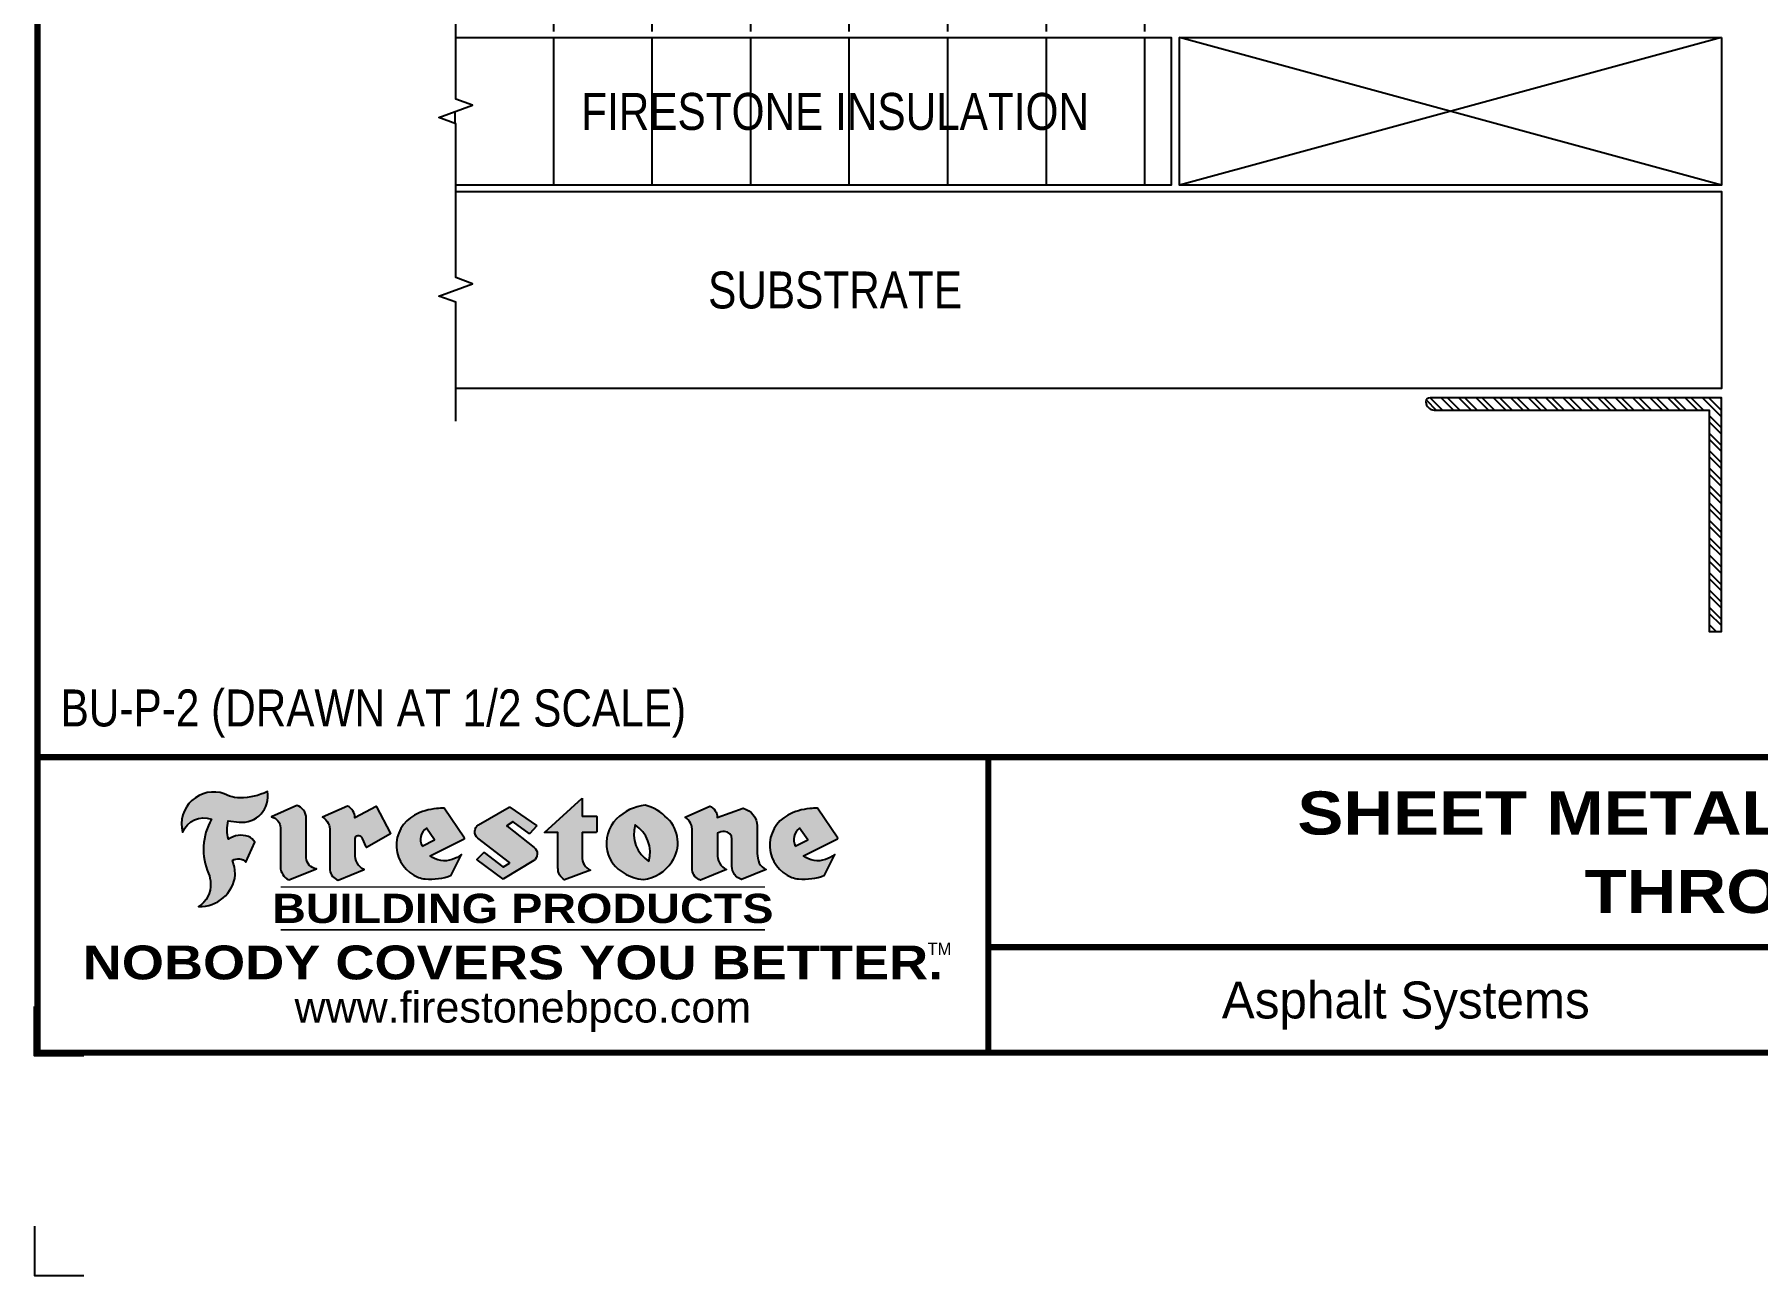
# Model space of a CAD drawing. Header units: inches. Extents: x -556 to -536, y -4.9 to 11.8.
# Drawn here: x -556 to -547.25, y -4.95 to 1.35 of the extents above; entities that cross this region are included whole.
import ezdxf
from ezdxf.enums import TextEntityAlignment as Align

# ---------------------------------------------------------------- set-up
doc = ezdxf.new("R2010")
doc.units = ezdxf.units.IN
doc.header["$MEASUREMENT"] = 0
doc.layers.get('0').update_dxf_attribs({"linetype": 'CONTINUOUS'})
doc.layers.get('DEFPOINTS').update_dxf_attribs({"linetype": 'CONTINUOUS'})
for name, color, linetype in [('FSBP-ACCESSORY-OTHER', 7, 'CONTINUOUS'), ('FSBP-ANNO-LABEL', 7, 'CONTINUOUS'), ('FSBP-INSULATION', 7, 'CONTINUOUS'), ('FSBP-SUBSTRATE-GENERIC', 9, 'CONTINUOUS'), ('FSBP-TTLB', 7, 'CONTINUOUS'), ('FSBP-TTLB-BORDER', 7, 'CONTINUOUS'), ('FSBP-TTLB-TEXT', 7, 'CONTINUOUS'), ('FSBP-WOOD', 7, 'CONTINUOUS')]:
    doc.layers.add(name, color=color, linetype=linetype)
doc.styles.add('ARIAL', font='arial.ttf')
doc.styles.add('ARIAL_BOLD', font='')
doc.styles.add('ARIAL_NAR', font='ARIALN.TTF')
doc.styles.add('BANKGOTHIC', font='bgothm.ttf')
doc.styles.get('ARIAL_BOLD').set_extended_font_data('Arial Black')

# ---------------------------------------------------------------- blocks, each defined once
blk = doc.blocks.new('TTLB-ASPHALT_2')
at = {"layer": 'FSBP-TTLB-TEXT'}
h = blk.add_hatch(color=1, dxfattribs=at)
edge = h.paths.add_edge_path()
edge.add_arc((1.037309769669577, -0.1982514792917414), 0.1319107607348592, 264.0410451462083, 370.3106169565163)
edge.add_arc((1.027551646585692, 0.1214293576525733), 0.3273056962876313, 270.05058356628564, 295.2345939718749, ccw=False)
edge.add_arc((1.022801957313334, -0.06680179986896917), 0.1391656561713473, 249.3281275763708, 272.07491241499105, ccw=False)
edge.add_line((0.9736743133014443, -0.1970076156048322), (0.9474927838574558, -0.1852745150568467))
edge.add_arc((0.8939498971398336, -0.3394262635682139), 0.1631857907024014, 70.84590087378947, 194.3325259843294)
edge.add_arc((0.8444260109029358, -0.4259936440910934), 0.1179914261095164, 70.96950098066537, 156.9641407594445, ccw=False)
edge.add_arc((1.153141409296893, -0.4684497516079631), 0.3110405457095051, 150.3231137483155, 203.2084295854514)
edge.add_arc((0.7562495500623072, -0.6412608153900123), 0.1218587156617228, 0.8849157075230778, 24.346689398956016, ccw=False)
edge.add_arc((0.749378166569727, -0.6475258110744448), 0.1289731377238425, -58.36655102076497, 3.621678231135377, ccw=False)
edge.add_arc((0.825669902954445, -0.5792158350996317), 0.1783301886510284, 267.2205474105592, 354.1381621173544)
edge.add_arc((0.7903121048625223, -0.6011409294291923), 0.2127878929608672, 0.9996158580678507, 21.00503380861256)
edge.add_arc((1.018807122639402, -0.56666910481853), 0.05136395668415356, 40.82117713172647, 125.52727787225089, ccw=False)
edge.add_line((1.057676976260041, -0.5330924682126579), (1.102776947655911, -0.4308018311949979))
edge.add_arc((1.040858222524662, -0.4699705673995993), 0.07326744446031194, 32.31675181866508, 66.31481236597692)
edge.add_arc((1.03226251882532, -0.5063316993097828), 0.1102246948011836, 69.81791323323489, 125.2547347206764)
edge.add_arc((1.127708877207283, -0.3689593535312667), 0.1659710644737248, 164.1569669952049, 196.5811013160463, ccw=False)
edge.add_line((0.9680425188342383, -0.3236487780942525), (1.023615334387159, -0.3294494641845915))
h = blk.add_hatch(color=1, dxfattribs=at)
edge = h.paths.add_edge_path()
edge.add_line((1.275239419159561, -0.6223407783464836), (1.415345367376062, -0.5660418822574513))
edge.add_arc((1.421019305783972, -0.5090099247487956), 0.0573135041183652, 181.9717871001928, 264.318510004944, ccw=False)
edge.add_line((1.363739737527226, -0.5109819325197407), (1.363412352251203, -0.3102363679014104))
edge.add_arc((1.294263659668758, -0.3103491388304178), 0.06914878453844221, 0.0934405599630203, 72.42834396969674)
edge.add_line((1.315139561173908, -0.2444268274366834), (1.186839444240604, -0.3024209471341521))
edge.add_arc((1.175246268095293, -0.3585110609421065), 0.05727567197445601, -0.017399788185173293, 78.32206769135098, ccw=False)
edge.add_line((1.232521937428658, -0.3585284546236949), (1.232574268422297, -0.5551264966871372))
edge.add_arc((1.305699496415485, -0.5558575689677383), 0.07312888236350387, 179.4272023230188, 245.3845503102951)
h = blk.add_hatch(color=1, dxfattribs=at)
edge = h.paths.add_edge_path()
edge.add_line((1.792026821926584, -0.3839679064720372), (1.722158956877934, -0.2518542302253763))
edge.add_arc((1.720119655279632, -0.2529327078887889), 0.002306916790722187, 27.87197133375539, 117.3766794470633)
edge.add_line((1.719058846382097, -0.2508841597291962), (1.610638460368705, -0.3070279753467844))
edge.add_arc((1.547088841662969, -0.3061026658494512), 0.0635563547987944, 359.1658080110699, 425.8793658831468)
edge.add_line((1.573061729235633, -0.248095602948041), (1.446879247402876, -0.3051325108639844))
edge.add_arc((1.407812067100195, -0.3703571330466389), 0.07602957263902099, -3.441403975722608, 59.07992244285498, ccw=False)
edge.add_line((1.483704536400296, -0.3749210150789111), (1.483704536400296, -0.5723838140635849))
edge.add_arc((1.540537465180449, -0.568254406115102), 0.05698275005416079, 184.155735247854, 255.3066498366445)
edge.add_line((1.526084036778343, -0.6233736605654201), (1.657291340682093, -0.5706505145275003))
edge.add_arc((1.688298576827208, -0.5021390388424152), 0.07520153584805911, 207.5160880841865, 245.6492267231555, ccw=False)
edge.add_arc((1.721050197024908, -0.4914488168456472), 0.1093332836229126, 179.482336525514, 204.553790000109, ccw=False)
edge.add_line((1.611721375809452, -0.4904610114968477), (1.611721375809452, -0.4126404716789125))
edge.add_arc((1.628589765097189, -0.4141592990360579), 0.01693662875850585, 28.356188110615108, 174.8549701683544, ccw=False)
edge.add_arc((1.627340435522399, -0.4197189881350596), 0.02111886817707388, 22.216893572431275, 40.10213956426179, ccw=False)
edge.add_line((1.646891420738257, -0.411733653441388), (1.666638796144639, -0.4549750258192375))
edge.add_arc((1.668737246926753, -0.4540167099035557), 0.002306916790697936, 204.5451281843233, 299.6323508186978)
edge.add_line((1.669877862091766, -0.4560219186519134), (1.791128135493295, -0.387051592883779))
edge.add_line((1.791128135493295, -0.387051592883779), (1.792026821926584, -0.3839679064720372))
h = blk.add_hatch(color=1, dxfattribs=at)
h.paths.add_polyline_path([(2.063388732080512, -0.2583237030619046, 0.02524281661523788), (2.025024361750752, -0.261053212930932, 0.1213611957758757), (1.901773912052249, -0.3008158885520515, 0.6151668103976068), (1.93274136141747, -0.6099060679592014, 0.05306812109568645), (1.967936229862175, -0.6178657456005112, 0.1150932231766138), (2.099126721549737, -0.599493378988285), (2.151195569562105, -0.4944891916583458, -0.08755405562188731), (2.104230609512001, -0.5187113292177514, -0.265591761123442), (1.992692314386659, -0.5010701623317004), (2.165347897647223, -0.4141184325909251, 0.4518949533370738), (2.166222728871162, -0.4107679608846411)])
h.paths.add_polyline_path([(2.014217313945437, -0.4188965037300818), (1.951113654018855, -0.4515330109460649, -0.3720533890450154), (1.973177450672722, -0.3607130665457703)], flags=16)
h = blk.add_hatch(color=1, dxfattribs=at)
edge = h.paths.add_edge_path()
edge.add_arc((2.260407392426799, -0.3775796671689022), 0.04152450223224761, 123.20805433949599, 232.20272987796739, ccw=False)
edge.add_line((2.237665217914071, -0.3428366421988471), (2.393535971665983, -0.2540943745381128))
edge.add_arc((2.394677353533154, -0.2560991469722609), 0.002306916790746356, 55.64644466200838, 119.65426054522271, ccw=False)
edge.add_line((2.395979141996861, -0.2541946229175096), (2.531809646140459, -0.3470380726374174))
edge.add_arc((2.530468902927936, -0.348915377278999), 0.002306916790703907, -42.73110123830651, 54.4661353737244, ccw=False)
edge.add_line((2.532163440279987, -0.3504807552658633), (2.498457913851155, -0.3869673252714563))
edge.add_arc((2.496763376499132, -0.3854019472846062), 0.002306916790678807, 233.75270768964208, 317.2688987614738, ccw=False)
edge.add_line((2.495399362263356, -0.3872624123457342), (2.413849913492982, -0.3274738082119768))
edge.add_arc((2.412485899257177, -0.3293342732731475), 0.002306916790721621, 53.75270768969886, 124.4135619297156)
edge.add_line((2.41118211687575, -0.3274311136421204), (2.382933981293377, -0.3467828384681582))
edge.add_arc((2.384237763674776, -0.348685998099171), 0.002306916790689023, 124.4135619293328, 231.845902025516)
edge.add_line((2.382812599816248, -0.3505000469010326), (2.519899969301207, -0.4581994452042863))
edge.add_arc((2.494247019847677, -0.4908523236374549), 0.04152450223225621, -55.212258982950914, 51.84590202519439, ccw=False)
edge.add_line((2.517938320565804, -0.524955205567295), (2.364434947484597, -0.6179520922513859))
edge.add_arc((2.363239601923482, -0.6159790200102151), 0.002306916790730853, 233.2955624374469, 301.20872157040725, ccw=False)
edge.add_line((2.361860787187538, -0.6178285429225525), (2.231266621301074, -0.5204709167214503))
edge.add_arc((2.232647938930654, -0.5186232623475462), 0.002306916790695972, 135.5134179846239, 233.2179869197903, ccw=False)
edge.add_line((2.231002150870836, -0.5170067083764707), (2.262839375599356, -0.4845937328397838))
edge.add_arc((2.264485163659231, -0.4862102868108593), 0.002306916790746308, 53.035283999919216, 135.5134179856132, ccw=False)
edge.add_line((2.265872365996302, -0.4843670465239143), (2.361834678328762, -0.556587225780504))
edge.add_arc((2.363221880665748, -0.5547439854936442), 0.00230691679061932, 233.0352840003378, 302.2362632417148)
edge.add_line((2.36445241715569, -0.5566953042850855), (2.39428499383348, -0.5378823484768986))
edge.add_arc((2.393054457343538, -0.5359310296854005), 0.002306916790682351, 302.2362632409617, 412.2027298767904)
edge.add_line((2.394468296066179, -0.5341081404552028), (2.234958295420142, -0.4103916733127164))
h = blk.add_hatch(color=1, dxfattribs=at)
edge = h.paths.add_edge_path()
edge.add_line((2.763460561272041, -0.2072496393923586), (2.763460561272041, -0.2969520779963943))
edge.add_arc((2.765767478062685, -0.2969520779964085), 0.002306916790644209, 179.9999999996471, 270)
edge.add_line((2.765767478062685, -0.299258994787067), (2.835417693520355, -0.299258994787067))
edge.add_arc((2.835417693520355, -0.301565911577768), 0.002306916790701052, 0, 90, ccw=False)
edge.add_line((2.837724610311056, -0.301565911577768), (2.837724610311056, -0.3790761307454034))
edge.add_arc((2.835417693520355, -0.3790761307453892), 0.002306916790701052, 270, 359.99999999964706, ccw=False)
edge.add_line((2.835417693520355, -0.381383047536076), (2.765767478062685, -0.381383047536076))
edge.add_arc((2.765767478062685, -0.3836899643267344), 0.00230691679065842, 90, 180.0000000003529)
edge.add_line((2.763460561272041, -0.3836899643267486), (2.763460561272041, -0.5033995910642943))
edge.add_arc((2.836735953378934, -0.5071368822038664), 0.0733706374068053, 177.080252780878, 245.3249543133887)
edge.add_line((2.806105814540615, -0.5738080530967409), (2.674529557384915, -0.6226036013049736))
edge.add_arc((2.708610405062075, -0.5642984087918137), 0.06753517344606745, 177.0345319916318, 239.6926428024876, ccw=False)
edge.add_line((2.641165668230087, -0.5608045390097232), (2.641165668230087, -0.3836899643267486))
edge.add_arc((2.638858751439443, -0.3836899643267344), 0.002306916790644209, 359.9999999996471, 450)
edge.add_line((2.638858751439443, -0.381383047536076), (2.572857950769389, -0.381383047536076))
edge.add_line((2.572857950769389, -0.381383047536076), (2.763460561272041, -0.2072496393923586))
h = blk.add_hatch(color=1, dxfattribs=at)
edge = h.paths.add_edge_path(flags=16)
edge.add_arc((2.940363509127394, -0.4847985213681625), 0.1684614578629401, 344.555880404788, 417.0140046669555)
edge.add_arc((3.194458079644619, -0.3883534532477881), 0.1684614578629401, 164.5558804047879, 237.0140046669555)
edge = h.paths.add_edge_path()
edge.add_arc((3.069375116502187, -0.4399344555145035), 0.1828726885096594, 136.0914512150014, 191.2134189783261)
edge.add_arc((3.064939550433394, -0.4318234379590535), 0.1803148804748372, 194.0167254156713, 240.6663730831883)
edge.add_arc((3.098047041778983, -0.3845058757092659), 0.2378525180183744, 239.2975390661776, 264.2889872773172)
edge.add_arc((3.048844782126224, -0.4190232383793102), 0.2037606892471619, 277.198676483205, 326.5035729612736)
edge.add_arc((3.077739326803538, -0.4341046616465292), 0.1713748657917131, 325.3768876809927, 406.3828327799077)
edge.add_arc((3.011839488065931, -0.4896144380417979), 0.257194564584994, 44.28462553520023, 73.82901434867595)
edge.add_arc((3.117152499586979, -0.4983433120546863), 0.2579560664039143, 97.50292863483375, 134.1039137579002)
h = blk.add_hatch(color=1, dxfattribs=at)
edge = h.paths.add_edge_path()
edge.add_line((3.322690228557462, -0.5721896537377233), (3.322690228557462, -0.3749210150789111))
edge.add_arc((3.24679775925739, -0.370357133046582), 0.07602957263898975, 356.5585960242334, 419.0799224428146)
edge.add_line((3.285864939560099, -0.3051325108639844), (3.412047421392799, -0.248095602948041))
edge.add_arc((3.386074533820164, -0.3061026658495081), 0.06355635479883588, 0.39626228338761393, 65.87936588319121, ccw=False)
edge.add_line((3.449629368605429, -0.3056631084211006), (3.580526418688805, -0.2593848434574682))
edge.add_arc((3.555744121700968, -0.3530904070730401), 0.09692726601171289, 2.3669770076634222, 75.18615851992507, ccw=False)
edge.add_line((3.652588689330287, -0.3490873311063183), (3.652588689330287, -0.4883770011387014))
edge.add_arc((3.761877549389567, -0.4914934052704041), 0.109333283622916, 178.366636532353, 204.5537900000356)
edge.add_arc((3.729125929191724, -0.502183627267101), 0.07520153584796288, 207.516088084178, 245.2240541443142)
edge.add_line((3.697611150971852, -0.570463124538577), (3.572585913552643, -0.6207021253773917))
edge.add_arc((3.595347186007587, -0.5526356419907756), 0.07177131519199455, 180.332858711582, 251.5101856666636, ccw=False)
edge.add_line((3.523577081955409, -0.5530525936986805), (3.523577081955409, -0.4153032515383757))
edge.add_arc((3.486319529276869, -0.4148773504126666), 0.03725998689429508, 359.3450650296196, 449.0500281940881)
edge.add_arc((3.482769874121715, -0.441962209903366), 0.06447454900600989, 86.29402372314146, 119.8211331593849)
edge.add_line((3.450707067966732, -0.3860252459975868), (3.450707067966732, -0.4904610114968477))
edge.add_arc((3.560035889182245, -0.4914488168456614), 0.1093332836229698, 179.4823365255068, 204.5537900001034)
edge.add_arc((3.527284268984403, -0.5021390388425004), 0.07520153584796288, 207.516088084178, 245.6492267231484)
edge.add_line((3.496277032839316, -0.5706505145275003), (3.365069728935509, -0.6233736605654201))
edge.add_arc((3.379502486061938, -0.5682868177318312), 0.05694615642554811, 183.9298782390082, 255.3184963253429, ccw=False)
h = blk.add_hatch(color=1, dxfattribs=at)
h.paths.add_polyline_path([(3.957695472291277, -0.2583237030619046, 0.02524281661523822), (3.919331101961575, -0.261053212930932, 0.1085638477195505), (3.807890832595604, -0.2939221658134556, 0.6425897848490651), (3.827048101628293, -0.6099060679592014, 0.05306812109569052), (3.862242970072884, -0.6178657456005112, 0.1150932231766133), (3.993433461760503, -0.599493378988285), (4.045502309772871, -0.4944891916583458, -0.08755405562189084), (3.998537349722767, -0.5187113292177514, -0.2655917611234366), (3.886999054597368, -0.5010701623317004), (4.059654637857989, -0.4141184325909251, 0.4518949533370731), (4.060529469081928, -0.4107679608846411)])
h.paths.add_polyline_path([(3.90852405415626, -0.4188965037300818), (3.845420394229677, -0.4515330109460649, -0.3720533890450147), (3.867484190883488, -0.3607130665457703)], flags=16)
at = {"layer": 'DEFPOINTS', "color": 1}
blk.add_lwpolyline([(0.234375, -1.515625000000014), (-0.015625, -1.515625000000014), (-0.015625, -1.265625000000014)], dxfattribs=at)
at = {"layer": 'DEFPOINTS', "linetype": 'Continuous', "ltscale": 1.75}
blk.add_lwpolyline([(-0.015625, -2.380833333333342), (-0.015625, -2.630833333333342), (0.234375, -2.630833333333342)], dxfattribs=at)
at = {"layer": 'FSBP-TTLB', "const_width": 0.03125}
for points in [[(0, -1.4210854715202e-14), (0, -1.500000000000014), (20, -1.500000000000014), (20, -1.4210854715202e-14), (0, -1.4210854715202e-14)], [(4.825208527206769, -1.4210854715202e-14), (4.825208527206769, -0.9643749050531341)], [(4.825208527206769, -0.9643749050531341), (4.825208527206769, -1.500000000000014)], [(4.825208527206769, -0.9643749050531341), (14.84028770518938, -0.9643749050531341)]]:
    blk.add_lwpolyline(points, dxfattribs=at)
at = {"layer": 'FSBP-TTLB-BORDER', "const_width": 0.03125}
blk.add_lwpolyline([(20, -1.4210854715202e-14), (20, 12.99999999999999), (0, 12.99999999999999), (0, -1.4210854715202e-14)], dxfattribs=at)
at = {"layer": 'FSBP-TTLB-TEXT', "color": 1}
blk.add_line((0.7358432058323388, -0.3798227541456072), (0.7358432058323388, -0.3798227541456072), dxfattribs=at)
for points in [[(1.023615323725323, -0.3294494630717111, 0.5000510906601082), (1.167090420776901, -0.174641494204792, -0.1103304102359608), (1.027840608309816, -0.2058762110801524, -0.09957876667165425), (0.9736743133014443, -0.1970076156048322), (0.9474927838574558, -0.1852745150568467, 0.5978159689075124), (0.7358432058323388, -0.3798227541456072, -0.3938834584182213), (0.8828996422548698, -0.3144510229727189, 0.2349406564350952), (0.86727108227484, -0.5910237178633224, -0.1027304183841549), (0.8780937320133262, -0.6393788197974288, -0.2772692352614086), (0.8170223912655956, -0.7573362346217039, 0.3985429150902959), (1.003067614090241, -0.5974286950643659, 0.0875124847930418), (0.9889600163401155, -0.5248671157293643, -0.3874031597924062), (1.057676976260041, -0.5330924682126579), (1.102776947655911, -0.4308018311949979, 0.1494423498871741), (1.07029056398062, -0.4028746979726066, 0.2467195073738216), (0.9686394281704906, -0.4163228904101004, -0.1424285161541127), (0.9680425188342383, -0.3236487780942525), (1.023615334387159, -0.3294494641845915)], [(2.166222728871162, -0.4107679608846411), (2.063388732080512, -0.2583237030619046, 0.02524281661523788), (2.025024361750752, -0.261053212930932, 0.1085638477195265), (1.913584092384895, -0.2939221658134556, 0.6425897848491228), (1.93274136141747, -0.6099060679592014, 0.05306812109568648), (1.967936229862175, -0.6178657456005112, 0.1150932231766137), (2.099126721549737, -0.599493378988285), (2.151195569562105, -0.4944891916583458, -0.0875540556218873), (2.104230609512001, -0.5187113292177514, -0.2655917611234418), (1.992692314386659, -0.5010701623317004), (2.165347897647223, -0.4141184325909251)], [(2.763460561272041, -0.2072496393923586), (2.763460561272041, -0.2969520779963943, 0.4142135623730958), (2.765767478062685, -0.299258994787067), (2.835417693520355, -0.299258994787067, -0.414213562373095), (2.837724610311056, -0.301565911577768), (2.837724610311056, -0.3790761307454034, -0.4142135623730938), (2.835417693520355, -0.381383047536076), (2.765767478062685, -0.381383047536076, 0.4142135623730958), (2.763460561272041, -0.3836899643267486), (2.763460561272041, -0.5033995910642943, 0.3068985753588853), (2.806105814540615, -0.5738080530967409), (2.674529557384915, -0.6226036013049736, -0.2804194150632976), (2.641165668230087, -0.5608045390097232), (2.641165668230087, -0.3836899643267486, 0.414213562373095), (2.638858751439443, -0.381383047536076), (2.572857950769389, -0.381383047536076), (2.763460561272041, -0.2072496393923586)], [(4.060529469081928, -0.4107679608846411), (3.957695472291277, -0.2583237030619046, 0.02524281661523788), (3.919331101961575, -0.261053212930932, 0.1085638477195265), (3.807890832595604, -0.2939221658134556, 0.6425897848491228), (3.827048101628293, -0.6099060679592014, 0.05306812109568648), (3.862242970072884, -0.6178657456005112, 0.1150932231766137), (3.993433461760503, -0.599493378988285), (4.045502309772871, -0.4944891916583458, -0.0875540556218873), (3.998537349722767, -0.5187113292177514, -0.2655917611234418), (3.886999054597368, -0.5010701623317004), (4.059654637857989, -0.4141184325909251)], [(4.059654637857989, -0.4141184325909251, 0.4518949533370731), (4.060529469081928, -0.4107679608846411, 0.4518949533370731)]]:
    blk.add_lwpolyline(points, format="xyb", dxfattribs=at)
for points in [[(1.275239419159561, -0.6223407783464836), (1.415345367376062, -0.5660418822574513, -0.3756100036733062), (1.363739737527226, -0.5109819325197407), (1.363412352251203, -0.3102363679014104, 0.3265360292958048), (1.315139561173908, -0.2444268274366834), (1.186839444240604, -0.3024209471341521, -0.3557863980845349), (1.232521937428658, -0.3585284546236949), (1.232574268422297, -0.5551264966871372, 0.2960110723418457)], [(1.792026821926584, -0.3839679064720372), (1.722158956877934, -0.2518542302253763, 0.4116839150163434), (1.719058846382097, -0.2508841597291962), (1.610638460368705, -0.3070279753467844, 0.2996033003794034), (1.573061729235633, -0.248095602948041), (1.446879247402876, -0.3051325108639844, -0.2797757560995365), (1.483704536400296, -0.3749210150789111), (1.483704536400296, -0.5723838140635849, 0.320828638474519), (1.526084036778343, -0.6233736605654201), (1.657291340682093, -0.5706505145275003, -0.1679398621276611), (1.621603752698661, -0.5368819723450713, -0.1098333365370753), (1.611721375809452, -0.4904610114968477), (1.611721375809452, -0.4126404716789125, -0.743334502655012), (1.64349420176768, -0.406115222877844, -0.07819791644735608), (1.646891420738257, -0.411733653441388), (1.666638796144639, -0.4549750258192375, 0.4404648714563479), (1.669877862091766, -0.4560219186519134), (1.791128135493295, -0.387051592883779)], [(2.234958295420142, -0.4103916733127164, -0.5150044486718882), (2.237665217914071, -0.3428366421988471), (2.393535971665983, -0.2540943745381128, -0.2867822934100265), (2.395979141996861, -0.2541946229175096), (2.531809646140459, -0.3470380726374174, -0.4515027974650387), (2.532163440279987, -0.3504807552658633), (2.498457913851155, -0.3869673252714563, -0.3814439164929681), (2.495399362263356, -0.3872624123457342), (2.413849913492982, -0.3274738082119768, 0.3184718635035665), (2.41118211687575, -0.3274311136421204), (2.382933981293377, -0.3467828384681582, 0.5064094529656681), (2.382812599816248, -0.3505000469010326), (2.519899969301207, -0.4581994452042863, -0.5043597839115849), (2.517938320565804, -0.524955205567295), (2.364434947484597, -0.6179520922513859, -0.3053163970316367), (2.361860787187538, -0.6178285429225525), (2.231266621301074, -0.5204709167214503, -0.4541703869768119), (2.231002150870836, -0.5170067083764707), (2.262839375599356, -0.4845937328397838, -0.3762644290664977), (2.265872365996302, -0.4843670465239143), (2.361834678328762, -0.556587225780504, 0.3114700032088108), (2.36445241715569, -0.5566953042850855), (2.39428499383348, -0.5378823484768986, 0.520381097387146), (2.394468296066179, -0.5341081404552028)], [(2.937624918725987, -0.3131105398334171, 0.2452625673097023), (2.889993533867141, -0.4754966266250449, 0.2064059665179019), (2.976604338974084, -0.5890186876872008, 0.1094800500670344), (3.074378098474654, -0.6211778035979307, 0.2185147641853038), (3.218764944843201, -0.5314757029352961, 0.3689489483072479), (3.195959963110113, -0.3100352223135587, 0.1296305888694145), (3.0834694040758, -0.2425958169127682, 0.1610736375384317)], [(3.322690228557462, -0.5721896537377233), (3.322690228557462, -0.3749210150789111, 0.2797757560995341), (3.285864939560099, -0.3051325108639844), (3.412047421392799, -0.248095602948041, -0.2937618496109166), (3.449629368605429, -0.3056631084211006), (3.580526418688805, -0.2593848434574682, -0.3288760160581939), (3.652588689330287, -0.3490873311063183), (3.652588689330287, -0.4883770011387014, 0.114762897203527), (3.662431105063263, -0.5369265607697002, 0.166032965990522), (3.697611150971852, -0.570463124538577), (3.572585913552643, -0.6207021253773917, -0.3209557512194564), (3.523577081955409, -0.5530525936986805), (3.523577081955409, -0.4153032515383757, 0.4127061514896111), (3.48693727661589, -0.3776224848030836, 0.1473421876160361), (3.450707067966732, -0.3860252459975868), (3.450707067966732, -0.4904610114968477, 0.1098333365370753), (3.460589444855941, -0.5368819723450997, 0.1679398621276611), (3.496277032839316, -0.5706505145275003), (3.365069728935509, -0.6233736605654201, -0.3219729545308964), (3.322690228557462, -0.5721896537377233, 29.1476284739)], [(3.10274193015772, -0.5296595419651737, 0.3271311138286319), (3.032079658614293, -0.3434924326507769, 0.3271311138286322)], [(1.951113654018855, -0.4515330109460649), (2.014217313945437, -0.4188965037300818), (1.973177450672722, -0.3607130665457703, 0.3720533890450154)], [(3.845420394229677, -0.4515330109460649), (3.90852405415626, -0.4188965037300818), (3.867484190883488, -0.3607130665457703, 0.3720533890450154)]]:
    blk.add_lwpolyline(points, format="xyb", close=True, dxfattribs=at)
at = {"layer": 'FSBP-TTLB-TEXT', "const_width": 0.0078125}
for points in [[(1.233926579809207, -0.6584455781731577), (3.691229482685259, -0.658445578173172)], [(1.233926579809207, -0.8761560960496126), (3.691229482685259, -0.8761560960495984)]]:
    blk.add_lwpolyline(points, dxfattribs=at)
at = {"layer": 'FSBP-TTLB-TEXT', "color": 1}
for centre, start, end in [((1.789987520328282, -0.3850463841354497), 299.6323508193319, 27.87197133380463), ((2.164310260790558, -0.4120580503853972), 296.7304547840455, 34.00233684987471)]:
    blk.add_arc(centre, 0.00230691679068068, start, end, dxfattribs=at)
at = {"layer": 'FSBP-TTLB-TEXT', "lineweight": 18, "style": 'ARIAL_BOLD'}
blk.add_text('BUILDING PRODUCTS', height=0.1484375, dxfattribs=at).set_placement((2.462578031247233, -0.7673008371113781), align=Align.MIDDLE_CENTER)
at = {"layer": 'FSBP-TTLB-TEXT', "color": 1}
for s, height, style, p in [('NOBODY COVERS YOU BETTER.', 0.171875, 'ARIAL_BOLD', (2.412604263603384, -1.041650450587383)), ('TM', 0.0625, 'BANKGOTHIC', (4.576671173373001, -0.9725745042934335))]:
    blk.add_text(s, height=height, dxfattribs=dict(at, style=style)).set_placement(p, align=Align.MIDDLE_CENTER)
at = {"layer": 'FSBP-TTLB-TEXT'}
for s, height, style, p in [('Asphalt Systems', 0.1875, 'BANKGOTHIC', (6.943365678241776, -1.232187452526574)), ('www.firestonebpco.com', 0.15625, 'ARIAL', (2.462578031247233, -1.268657306740138))]:
    blk.add_text(s, height=height, dxfattribs=dict(at, style=style)).set_placement(p, align=Align.MIDDLE_CENTER)
for tag, height, style, p in [('DETAIL_DESCP_LINE_1', 0.21875, 'ARIAL_BOLD', (9.832748116198076, -0.2831249841755294)), ('DETAIL_DESCP_LINE_2', 0.21875, 'ARIAL_BOLD', (9.832748116198076, -0.6812499208776046)), ('ISSUE_REV_DATE', 0.21875, 'ARIAL', (15.84069633627263, -0.7282559425942594)), ('DETAIL_NUMBER', 0.4375, 'ARIAL', (18.41941590748775, -0.8931630692489563))]:
    blk.add_attdef(tag, text='', height=height, dxfattribs=dict(at, style=style)).set_placement(p, align=Align.MIDDLE_CENTER)
at = {"layer": 'FSBP-TTLB-TEXT', "style": 'ARIAL'}
blk.add_attdef('ACCPT_SYSTEMS', text='', height=0.21875, dxfattribs=at).set_placement((11.49438170418193, -1.232187452526574), align=Align.MIDDLE_LEFT)

msp = doc.modelspace()

# ---------------------------------------------------------------- hatches: boundary and pattern name
at = {"layer": 'FSBP-ACCESSORY-OTHER'}
h = msp.add_hatch(dxfattribs=at)
h.set_pattern_fill('STEEL', color=256, scale=0.5, style=0)
h.set_pattern_definition([(135, (-441.5950356363292, -2.840925071122228), (0.04419417382415922, 0.04419417382415922), []), (135, (-441.5950356363292, -2.809675071122228), (0.04419417382415922, 0.04419417382415922), [])])
h.paths.add_polyline_path([(-548.8951512853328, -0.5564182981747479, -0.4142135623732637), (-548.9368179519995, -0.5147516315080622, -0.4142135623731575), (-548.9159846186661, -0.4939182981747479), (-547.4368179519995, -0.4939182981747479), (-547.4368179519995, -1.680313816050074), (-547.4993179519995, -1.680313816050074), (-547.4993179519995, -0.5564182981747194)])
at = {"layer": 'FSBP-INSULATION'}
h = msp.add_hatch(dxfattribs=at)
h.set_pattern_fill('LINE', color=256, scale=4, angle=90, style=0)
h.set_pattern_definition([(90, (-584.8636679342544, 136.0754499516656), (-0.5, 3.061515884555943e-17), [])])
h.paths.add_polyline_path([(-538.5130049581701, 0.8967067018252237), (-538.4271462888121, 0.9279567018252521), (-538.598863627528, 0.9904567018252521), (-538.5130049581701, 1.021706701825224), (-538.5130049581701, 1.334206701825252), (-542.144471360993, 1.334206701825252), (-542.144471360993, 0.5842067018252521), (-538.5130049581701, 0.5842067018252521)])
h.paths.add_polyline_path([(-538.5130049581701, 1.578373368491867), (-538.5130049581701, 1.677956701825252), (-538.4271462888122, 1.709206701825281), (-538.598863627528, 1.771706701825252), (-538.5130049581701, 1.802956701825224), (-538.5130049581701, 1.834206701825252), (-542.363221360993, 1.834206701825252), (-542.363221360993, 1.365456701825252), (-538.5130049581701, 1.365456701825252)])
h.paths.add_polyline_path([(-550.0104145430062, 1.834206701825252), (-553.8606309458289, 1.834206701825252), (-553.8606309458289, 1.802956701825224), (-553.7747722764711, 1.771706701825252), (-553.946489615187, 1.709206701825252), (-553.8606309458289, 1.677956701825252), (-553.8606309458289, 1.365456701825252), (-550.010414543006, 1.365456701825252)])
h.paths.add_polyline_path([(-550.229164543006, 1.334206701825224), (-553.8606309458289, 1.334206701825252), (-553.8606309458289, 1.021706701825252), (-553.7747722764711, 0.9904567018252521), (-553.9464896151869, 0.9279567018252521), (-553.8606309458289, 0.8967067018252521), (-553.8606309458289, 0.5842067018252521), (-550.229164543006, 0.5842067018252521)])
h.paths.add_polyline_path([(-541.7755854481218, 0.8137535128757349), (-539.1008966691313, 0.8137535128757349), (-539.1008966691313, 1.104787789819795), (-541.7755854481218, 1.104787789819795)], flags=24)
h.paths.add_polyline_path([(-541.7755854481218, 1.454378512875735), (-539.1008966691313, 1.454378512875735), (-539.1008966691313, 1.745412789819795), (-541.7755854481218, 1.745412789819795)], flags=24)
h.paths.add_polyline_path([(-553.2728671339128, 1.454378512875735), (-550.5981783549223, 1.454378512875735), (-550.5981783549223, 1.745412789819795), (-553.2728671339128, 1.745412789819795)], flags=24)
h.paths.add_polyline_path([(-553.2728671339128, 0.8137535128757349), (-550.5981783549223, 0.8137535128757349), (-550.5981783549223, 1.104787789819795), (-553.2728671339128, 1.104787789819795)], flags=24)

# ---------------------------------------------------------------- linework, layer by layer
at = {"layer": 'FSBP-ACCESSORY-OTHER'}
msp.add_lwpolyline([(-548.8951512853328, -0.5564182981747479), (-547.4993179519995, -0.5564182981747194), (-547.4993179519995, -1.680313816050074), (-547.4368179519995, -1.680313816050074), (-547.4368179519995, -0.4939182981747479), (-548.9159846186661, -0.4939182981747479, 0.414213562373095), (-548.9368179519995, -0.5147516315080622, 0.414213562373095)], format="xyb", close=True, dxfattribs=at)
at = {"layer": 'FSBP-INSULATION', "linetype": 'Continuous'}
for points in [[(-553.8606309458289, 0.5842067018252521), (-553.8606309458289, 0.8967067018252521), (-553.9464896151869, 0.9279567018252521), (-553.7747722764711, 0.9904567018252521), (-553.8606309458289, 1.021706701825252), (-553.8606309458289, 1.578373368491867)], [(-553.8606309458289, 1.334206701825252), (-550.229164543006, 1.334206701825252), (-550.229164543006, 0.5842067018252521), (-553.8606309458289, 0.5842067018252521)]]:
    msp.add_lwpolyline(points, dxfattribs=at)
at = {"layer": 'FSBP-SUBSTRATE-GENERIC'}
for points in [[(-553.8606309458289, -0.6137099648413766), (-553.8606309458289, -0.00954329817474786), (-553.9464896151869, 0.02170670182525214), (-553.7747722764711, 0.08420670182525214), (-553.8606309458289, 0.1154567018252521), (-553.8606309458289, 0.5842067018252521)], [(-553.8606309458289, 0.5529567018252521), (-547.4368179519995, 0.5529567018252521), (-547.4368179519995, -0.4470432981747479), (-553.8606309458289, -0.447043298174691)]]:
    msp.add_lwpolyline(points, dxfattribs=at)
at = {"layer": 'FSBP-WOOD'}
for p, q in [((-547.4368179519993, 1.334206701825252), (-550.1874978763394, 0.5842067018252521)), ((-547.4368179519994, 0.5842067018251953), (-550.1874978763394, 1.334206701825252))]:
    msp.add_line(p, q, dxfattribs=at)
msp.add_lwpolyline([(-547.4368179519993, 1.334206701825252), (-547.4368179519994, 0.5842067018252521), (-550.1874978763394, 0.5842067018252521), (-550.1874978763394, 1.334206701825252), (-547.4368179519993, 1.334206701825252)], dxfattribs=at)

# ---------------------------------------------------------------- block references
ref = msp.add_blockref('TTLB-ASPHALT_2', (-555.9827812163483, -2.318611581688515))
ref.add_attrib('DETAIL_DESCP_LINE_1', 'SHEET METAL ENCLOSURE FOR PIPING', dxfattribs={"layer": 'FSBP-TTLB-TEXT', "height": 0.21875, "style": 'ARIAL_BOLD'}).set_placement((-546.1500331001502, -2.60173656586403), align=Align.MIDDLE_CENTER)
ref.add_attrib('DETAIL_DESCP_LINE_2', 'THROUGH ROOF DECK', dxfattribs={"layer": 'FSBP-TTLB-TEXT', "height": 0.21875, "style": 'ARIAL_BOLD'}).set_placement((-546.1500331001502, -2.999861502566119), align=Align.MIDDLE_CENTER)

# ---------------------------------------------------------------- texts
at = {"layer": 'DEFPOINTS', "style": 'ARIAL_NAR'}
msp.add_text('BU-P-2 (DRAWN AT 1/2 SCALE)', height=0.1875, dxfattribs=at).set_placement((-555.8656238622738, -2.068611581688458), align=Align.MIDDLE_LEFT)
at = {"layer": 'FSBP-ANNO-LABEL', "style": 'ARIAL_NAR'}
for s, p in [('FIRESTONE INSULATION', (-551.9355227444175, 0.9592067018252521)), ('SUBSTRATE', (-551.9355227444175, 0.05295670182525214))]:
    msp.add_text(s, height=0.1875, dxfattribs=at).set_placement(p, align=Align.MIDDLE_CENTER)

doc.saveas('drawing.dxf')
